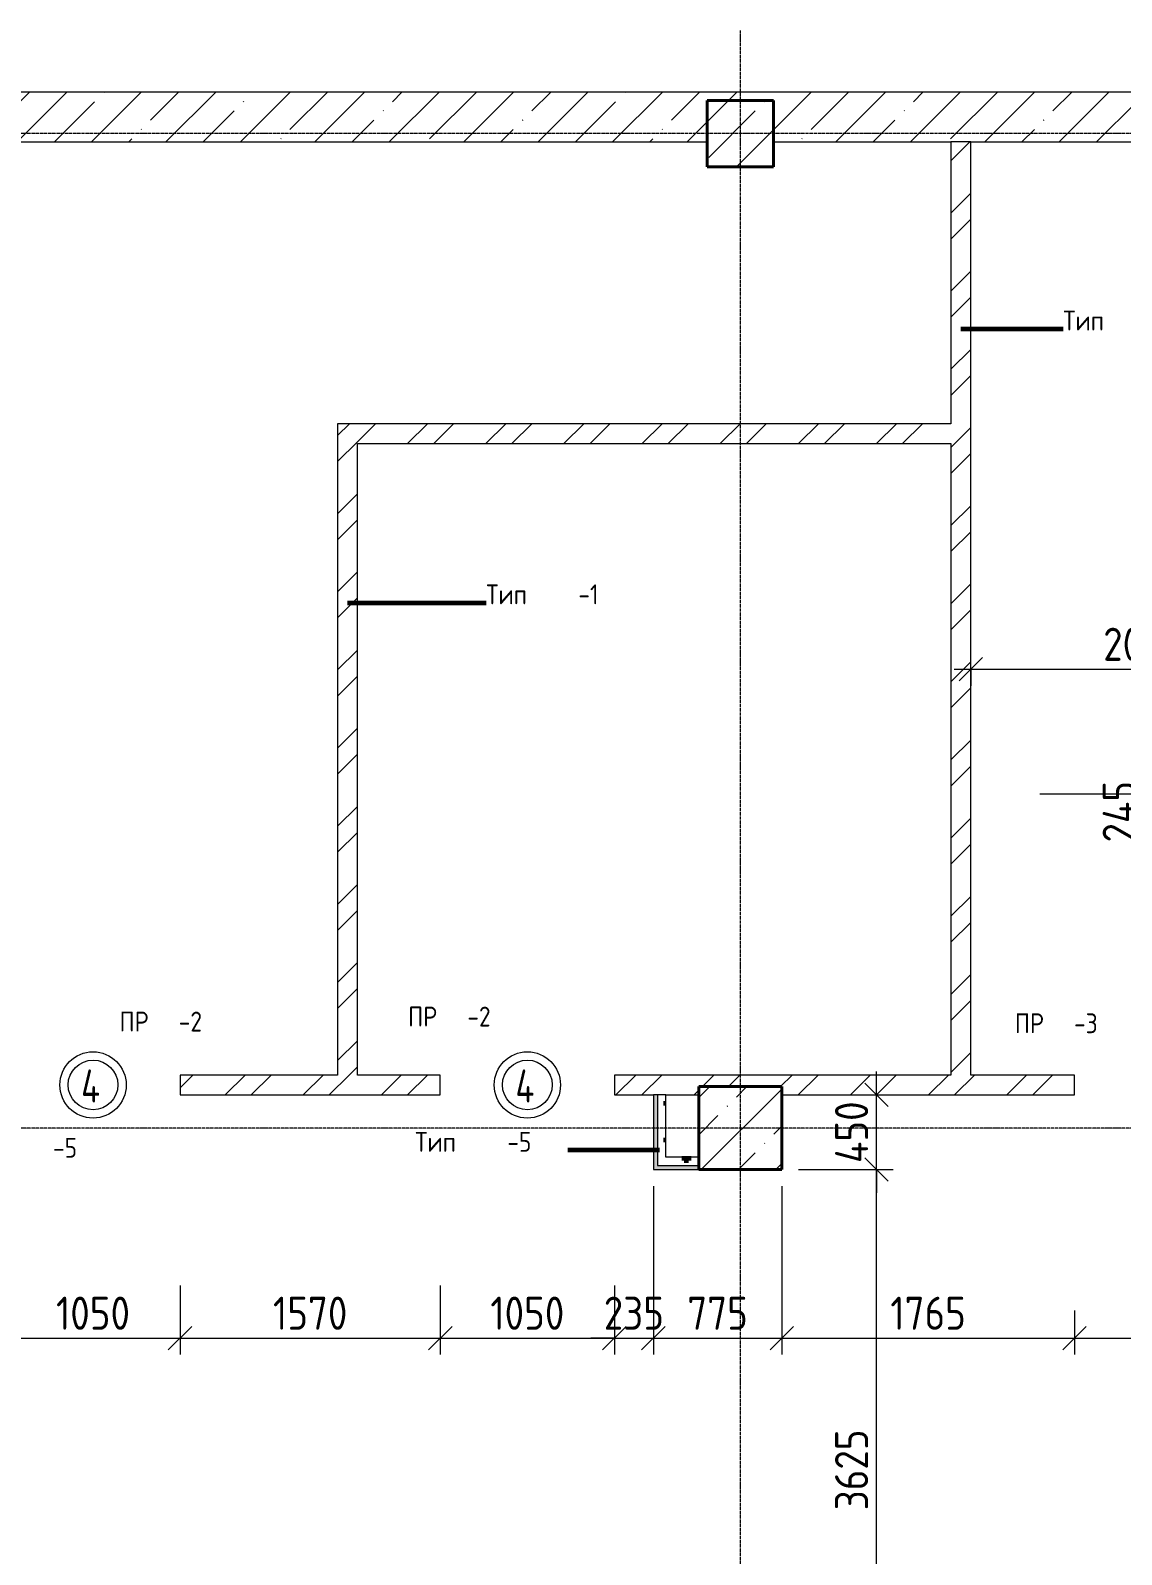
# Model space of a CAD drawing. Header units: millimetres. Extents: x -60946 to 138510, y -262288 to 24501.
# Drawn here: x 17518 to 24099, y 832 to 10027 of the extents above; entities that cross this region are included whole.
import ezdxf

# ---------------------------------------------------------------- set-up
doc = ezdxf.new("R2010")
doc.units = ezdxf.units.MM
doc.linetypes.add('ADSK_Линия сетки', pattern=[25, 20, -2.5, 0, -2.5])
for name, color, linetype, lineweight in [('0) 1 вып перегородка', 7, 'Continuous', 60), ('2)Тип-5', 1, 'Continuous', 60), ('Марки', 7, 'Continuous', 20), ('Марки дверей', 7, 'Continuous', 20), ('Несущие колонны', 7, 'Continuous', 18), ('Оси', 7, 'Continuous', 9), ('Перекрытие', 7, 'Continuous', 18), ('Размеры', 7, 'Continuous', 9), ('Стены внутренние', 7, 'Continuous', 18), ('Стены штриховка', 7, 'Continuous', 9)]:
    doc.layers.add(name, color=color, linetype=linetype, lineweight=lineweight)
doc.styles.add('GOST Common_3', font='', dxfattribs={"width": 0.9, "height": 200})
doc.styles.add('GOST Common_9', font='', dxfattribs={"width": 0.9, "height": 120})
doc.styles.add('GOST Common_B', font='', dxfattribs={"width": 0.8, "height": 200})
doc.styles.get('GOST Common_3').set_extended_font_data('GOST Common')
doc.styles.get('GOST Common_9').set_extended_font_data('GOST Common')
doc.styles.get('GOST Common_B').set_extended_font_data('GOST Common', bold=True)
doc.dimstyles.new('ADSK_Основной_2_0_1', dxfattribs={"dimscale": 304.8, "dimtxt": 201.142999, "dimasz": 0.463911, "dimexe": 0.328084, "dimexo": 0.328084, "dimgap": 0.164042, "dimtad": 1, "dimdec": 3, "dimrnd": 0.001, "dimdsep": 46, "dimtxsty": 'GOST Common_3', "dimblk1": 'OBLIQUE', "dimblk2": 'OBLIQUE', "dimsah": 1, "dimcen": 0.09, "dimdle": 0.328084, "dimazin": 2, "dimtfac": 1, "dimtdec": 4, "dimtix": 1, "dimtmove": 1, "dimatfit": 3, "dimfxl": 1, "dimtvp": 1, "dimtolj": 1, "dimtzin": 0, "dimlwd": 20, "dimlwe": 20, "dimarcsym": 2})
doc.dimstyles.new('ADSK_Основной_2_0_2', dxfattribs={"dimscale": 304.8, "dimtxt": 201.142999, "dimasz": 0.463911, "dimexe": 0.328084, "dimexo": 0.328084, "dimgap": 0.164042, "dimtad": 1, "dimdec": 3, "dimrnd": 0.001, "dimdsep": 46, "dimtxsty": 'GOST Common_3', "dimblk1": 'OBLIQUE', "dimblk2": 'OBLIQUE', "dimsah": 1, "dimcen": 0.09, "dimdle": 0.328084, "dimazin": 2, "dimtfac": 1, "dimtdec": 4, "dimtix": 1, "dimtmove": 0, "dimatfit": 3, "dimfxl": 1, "dimtvp": 1, "dimtolj": 1, "dimtzin": 0, "dimlwd": 20, "dimlwe": 20, "dimarcsym": 2})
pattern_1 = [(45, (0, 0), (-224.5064, 224.5064), []), (45, (224.5, 0), (-224.5064, 224.5064), [396.875, -79.375, 3.353, -76.022])]
pattern_2 = [(45, (0, 0), (-235.7317, 235.7317), []), (45, (157.15, 0), (-235.7317, 235.7317), [])]
pattern_3 = [(0, (0, 0), (111.125, 111.125), [55.562, -166.687]), (90, (27.78, -27.78), (-111.125, 111.125), [55.562, -166.687])]

# ---------------------------------------------------------------- blocks, each defined once
blk = doc.blocks.new('ADSK_КолоннаЖБ_Прямоугольная - 500x500 мм-1807509-Кладочный план подвала')
at = {"layer": 'Несущие колонны', "lineweight": 40}
for p, q in [((-250, 250), (250, 250)), ((-250, -250), (-250, 250)), ((250, 250), (250, -250)), ((250, -250), (-250, -250))]:
    blk.add_line(p, q, dxfattribs=at)
blk = doc.blocks.new('ADSK_КолоннаЖБ_Прямоугольная - 400x400 мм-1809659-Кладочный план подвала')
at = {"layer": 'Несущие колонны', "lineweight": 40}
for p, q in [((-200, 200), (200, 200)), ((-200, -200), (-200, 200)), ((200, 200), (200, -200)), ((200, -200), (-200, -200))]:
    blk.add_line(p, q, dxfattribs=at)
blk = doc.blocks.new('М_двери1 - Марка экземпляра 2-3719212-Кладочный план подвала')
at = {"layer": 'Марки дверей'}
for radius in [2, 1.5]:
    blk.add_circle((0, 0), radius, dxfattribs=at)
blk = doc.blocks.new('_Oblique')
at = {"color": 0, "linetype": 'ByBlock', "lineweight": -2}
blk.add_line((-0.5, -0.5), (0.5, 0.5), dxfattribs=at)
blk = doc.blocks.new('DIMBLOCK324-Кладочный план подвала')
at = {"layer": 'Defpoints', "color": 0, "transparency": 16777216}
for p in [(17370, 2555), (18420, 2555), (18420, 2137.8)]:
    blk.add_point(p, dxfattribs=at)
at = {"layer": 'Размеры', "color": 0, "lineweight": 20, "transparency": 16777216}
for p, q in [((17370, 2455), (17370, 2037.8)), ((18420, 2455), (18420, 2037.8)), ((17270, 2137.8), (18520, 2137.8))]:
    blk.add_line(p, q, dxfattribs=at)
at = {"layer": 'Размеры', "color": 0, "lineweight": 20, "transparency": 16777216, "xscale": 141.4, "yscale": 141.4, "zscale": 141.4, "rotation": 180}
blk.add_blockref('_Oblique', (17370, 2137.8), dxfattribs=at)
at = {"layer": 'Размеры', "color": 0, "lineweight": 20, "transparency": 16777216, "xscale": 141.4, "yscale": 141.4, "zscale": 141.4}
blk.add_blockref('_Oblique', (18420, 2137.8), dxfattribs=at)
at = {"layer": 'Размеры', "color": 0, "lineweight": 9, "transparency": 16777216, "insert": (17895, 2287.8), "char_height": 200, "width": 560.473, "attachment_point": 5, "style": 'GOST Common_3'}
blk.add_mtext('\\A1;1050', dxfattribs=at)
blk = doc.blocks.new('DIMBLOCK325-Кладочный план подвала')
at = {"layer": 'Defpoints', "color": 0, "transparency": 16777216}
for p in [(18420, 2555), (19990, 2555), (19990, 2137.8)]:
    blk.add_point(p, dxfattribs=at)
at = {"layer": 'Размеры', "color": 0, "lineweight": 20, "transparency": 16777216}
for p, q in [((18420, 2455), (18420, 2037.8)), ((19990, 2455), (19990, 2037.8)), ((18320, 2137.8), (20090, 2137.8))]:
    blk.add_line(p, q, dxfattribs=at)
at = {"layer": 'Размеры', "color": 0, "lineweight": 20, "transparency": 16777216, "xscale": 141.4, "yscale": 141.4, "zscale": 141.4, "rotation": 180}
blk.add_blockref('_Oblique', (18420, 2137.8), dxfattribs=at)
at = {"layer": 'Размеры', "color": 0, "lineweight": 20, "transparency": 16777216, "xscale": 141.4, "yscale": 141.4, "zscale": 141.4}
blk.add_blockref('_Oblique', (19990, 2137.8), dxfattribs=at)
at = {"layer": 'Размеры', "color": 0, "lineweight": 9, "transparency": 16777216, "insert": (19205, 2287.8), "char_height": 200, "width": 560.473, "attachment_point": 5, "style": 'GOST Common_3'}
blk.add_mtext('\\A1;1570', dxfattribs=at)
blk = doc.blocks.new('DIMBLOCK326-Кладочный план подвала')
at = {"layer": 'Defpoints', "color": 0, "transparency": 16777216}
for p in [(19990, 2555), (21040, 2555), (21040, 2137.8)]:
    blk.add_point(p, dxfattribs=at)
at = {"layer": 'Размеры', "color": 0, "lineweight": 20, "transparency": 16777216}
for p, q in [((19990, 2455), (19990, 2037.8)), ((21040, 2455), (21040, 2037.8)), ((19890, 2137.8), (21140, 2137.8))]:
    blk.add_line(p, q, dxfattribs=at)
at = {"layer": 'Размеры', "color": 0, "lineweight": 20, "transparency": 16777216, "xscale": 141.4, "yscale": 141.4, "zscale": 141.4, "rotation": 180}
blk.add_blockref('_Oblique', (19990, 2137.8), dxfattribs=at)
at = {"layer": 'Размеры', "color": 0, "lineweight": 20, "transparency": 16777216, "xscale": 141.4, "yscale": 141.4, "zscale": 141.4}
blk.add_blockref('_Oblique', (21040, 2137.8), dxfattribs=at)
at = {"layer": 'Размеры', "color": 0, "lineweight": 9, "transparency": 16777216, "insert": (20515, 2287.8), "char_height": 200, "width": 560.473, "attachment_point": 5, "style": 'GOST Common_3'}
blk.add_mtext('\\A1;1050', dxfattribs=at)
blk = doc.blocks.new('DIMBLOCK327-Кладочный план подвала')
at = {"layer": 'Defpoints', "color": 0, "transparency": 16777216}
for p in [(21275, 3155), (21040, 2555), (21275, 2137.8)]:
    blk.add_point(p, dxfattribs=at)
at = {"layer": 'Размеры', "color": 0, "lineweight": 20, "transparency": 16777216}
for p, q in [((21275, 3055), (21275, 2037.8)), ((21040, 2455), (21040, 2037.8)), ((21040, 2137.8), (20898.6, 2137.8)), ((21040, 2137.8), (21275, 2137.8)), ((21275, 2137.8), (21416.4, 2137.8))]:
    blk.add_line(p, q, dxfattribs=at)
at = {"layer": 'Размеры', "color": 0, "lineweight": 20, "transparency": 16777216, "xscale": 141.4, "yscale": 141.4, "zscale": 141.4}
blk.add_blockref('_Oblique', (21040, 2137.8), dxfattribs=at)
at = {"layer": 'Размеры', "color": 0, "lineweight": 20, "transparency": 16777216, "xscale": 141.4, "yscale": 141.4, "zscale": 141.4, "rotation": 180}
blk.add_blockref('_Oblique', (21275, 2137.8), dxfattribs=at)
at = {"layer": 'Размеры', "color": 0, "lineweight": 9, "transparency": 16777216, "insert": (21157.5, 2287.8), "char_height": 200, "width": 454.106, "attachment_point": 5, "style": 'GOST Common_3'}
blk.add_mtext('\\A1;235', dxfattribs=at)
blk = doc.blocks.new('DIMBLOCK328-Кладочный план подвала')
at = {"layer": 'Defpoints', "color": 0, "transparency": 16777216}
for p in [(21275, 3155), (22050, 3155), (22050, 2137.8)]:
    blk.add_point(p, dxfattribs=at)
at = {"layer": 'Размеры', "color": 0, "lineweight": 20, "transparency": 16777216}
for p, q in [((21275, 3055), (21275, 2037.8)), ((22050, 3055), (22050, 2037.8)), ((21175, 2137.8), (22150, 2137.8))]:
    blk.add_line(p, q, dxfattribs=at)
at = {"layer": 'Размеры', "color": 0, "lineweight": 20, "transparency": 16777216, "xscale": 141.4, "yscale": 141.4, "zscale": 141.4, "rotation": 180}
blk.add_blockref('_Oblique', (21275, 2137.8), dxfattribs=at)
at = {"layer": 'Размеры', "color": 0, "lineweight": 20, "transparency": 16777216, "xscale": 141.4, "yscale": 141.4, "zscale": 141.4}
blk.add_blockref('_Oblique', (22050, 2137.8), dxfattribs=at)
at = {"layer": 'Размеры', "color": 0, "lineweight": 9, "transparency": 16777216, "insert": (21662.5, 2287.8), "char_height": 200, "width": 454.106, "attachment_point": 5, "style": 'GOST Common_3'}
blk.add_mtext('\\A1;775', dxfattribs=at)
blk = doc.blocks.new('DIMBLOCK329-Кладочный план подвала')
at = {"layer": 'Defpoints', "color": 0, "transparency": 16777216}
for p in [(22050, 3155), (23815, 2405), (23815, 2137.8)]:
    blk.add_point(p, dxfattribs=at)
at = {"layer": 'Размеры', "color": 0, "lineweight": 20, "transparency": 16777216}
for p, q in [((22050, 3055), (22050, 2037.8)), ((23815, 2305), (23815, 2037.8)), ((21950, 2137.8), (23915, 2137.8))]:
    blk.add_line(p, q, dxfattribs=at)
at = {"layer": 'Размеры', "color": 0, "lineweight": 20, "transparency": 16777216, "xscale": 141.4, "yscale": 141.4, "zscale": 141.4, "rotation": 180}
blk.add_blockref('_Oblique', (22050, 2137.8), dxfattribs=at)
at = {"layer": 'Размеры', "color": 0, "lineweight": 20, "transparency": 16777216, "xscale": 141.4, "yscale": 141.4, "zscale": 141.4}
blk.add_blockref('_Oblique', (23815, 2137.8), dxfattribs=at)
at = {"layer": 'Размеры', "color": 0, "lineweight": 9, "transparency": 16777216, "insert": (22932.5, 2287.8), "char_height": 200, "width": 560.473, "attachment_point": 5, "style": 'GOST Common_3'}
blk.add_mtext('\\A1;1765', dxfattribs=at)
blk = doc.blocks.new('DIMBLOCK330-Кладочный план подвала')
at = {"layer": 'Defpoints', "color": 0, "transparency": 16777216}
for p in [(23815, 2405), (25015, 2405), (25015, 2137.8)]:
    blk.add_point(p, dxfattribs=at)
at = {"layer": 'Размеры', "color": 0, "lineweight": 20, "transparency": 16777216}
for p, q in [((23815, 2305), (23815, 2037.8)), ((25015, 2305), (25015, 2037.8)), ((23715, 2137.8), (25115, 2137.8))]:
    blk.add_line(p, q, dxfattribs=at)
at = {"layer": 'Размеры', "color": 0, "lineweight": 20, "transparency": 16777216, "xscale": 141.4, "yscale": 141.4, "zscale": 141.4, "rotation": 180}
blk.add_blockref('_Oblique', (23815, 2137.8), dxfattribs=at)
at = {"layer": 'Размеры', "color": 0, "lineweight": 20, "transparency": 16777216, "xscale": 141.4, "yscale": 141.4, "zscale": 141.4}
blk.add_blockref('_Oblique', (25015, 2137.8), dxfattribs=at)
at = {"layer": 'Размеры', "color": 0, "lineweight": 9, "transparency": 16777216, "insert": (24415, 2287.8), "char_height": 200, "width": 560.473, "attachment_point": 5, "style": 'GOST Common_3'}
blk.add_mtext('\\A1;1200', dxfattribs=at)
blk = doc.blocks.new('DIMBLOCK490-Кладочный план подвала')
at = {"layer": 'Defpoints', "color": 0, "transparency": 16777216}
for p in [(23190, 6274), (25260, 6174), (25260, 5887)]:
    blk.add_point(p, dxfattribs=at)
at = {"layer": 'Размеры', "color": 0, "lineweight": 20, "transparency": 16777216}
for p, q in [((25260, 5987), (25260, 6274)), ((23090, 6174), (25360, 6174)), ((23190, 6174), (23190, 6074))]:
    blk.add_line(p, q, dxfattribs=at)
at = {"layer": 'Размеры', "color": 0, "lineweight": 20, "transparency": 16777216, "xscale": 141.4, "yscale": 141.4, "zscale": 141.4, "rotation": 180}
blk.add_blockref('_Oblique', (23190, 6174), dxfattribs=at)
at = {"layer": 'Размеры', "color": 0, "lineweight": 20, "transparency": 16777216, "xscale": 141.4, "yscale": 141.4, "zscale": 141.4}
blk.add_blockref('_Oblique', (25260, 6174), dxfattribs=at)
at = {"layer": 'Размеры', "color": 0, "lineweight": 9, "transparency": 16777216, "insert": (24225, 6324), "char_height": 200, "width": 605.475, "attachment_point": 5, "style": 'GOST Common_3'}
blk.add_mtext('\\A1;2070', dxfattribs=at)
blk = doc.blocks.new('DIMBLOCK496-Кладочный план подвала')
at = {"layer": 'Defpoints', "color": 0, "transparency": 16777216}
for p in [(24647.1, 5820), (25260, 5820), (24547.1, 5575)]:
    blk.add_point(p, dxfattribs=at)
at = {"layer": 'Размеры', "color": 0, "lineweight": 20, "transparency": 16777216}
for p, q in [((24647.1, 5475), (24647.1, 5920)), ((25160, 5820), (24547.1, 5820)), ((24647.1, 5697.5), (24168.9, 5419.2)), ((24647.1, 5575), (24747.1, 5575)), ((24168.9, 5419.2), (23606, 5419.2))]:
    blk.add_line(p, q, dxfattribs=at)
at = {"layer": 'Размеры', "color": 0, "lineweight": 20, "transparency": 16777216, "xscale": 141.4, "yscale": 141.4, "zscale": 141.4}
for p, rotation in [((24647.1, 5820), 90), ((24647.1, 5575), 270)]:
    blk.add_blockref('_Oblique', p, dxfattribs=dict(at, rotation=rotation))
at = {"layer": 'Размеры', "color": 0, "lineweight": 9, "transparency": 16777216, "insert": (23985.5, 5128), "char_height": 200, "width": 474.561, "attachment_point": 1, "rotation": 90, "line_spacing_factor": 1.022761, "style": 'GOST Common_3'}
blk.add_mtext('\\A1;245', dxfattribs=at)
blk = doc.blocks.new('DIMBLOCK517-Кладочный план подвала')
at = {"layer": 'Defpoints', "color": 0, "transparency": 16777216}
for p in [(22050, 3155), (22620.9, 3155), (22050, -470)]:
    blk.add_point(p, dxfattribs=at)
at = {"layer": 'Размеры', "color": 0, "lineweight": 20, "transparency": 16777216}
for p, q in [((22620.9, -570), (22620.9, 3255)), ((22150, 3155), (22720.9, 3155)), ((22150, -470), (22720.9, -470))]:
    blk.add_line(p, q, dxfattribs=at)
at = {"layer": 'Размеры', "color": 0, "lineweight": 20, "transparency": 16777216, "xscale": 141.4, "yscale": 141.4, "zscale": 141.4}
for p, rotation in [((22620.9, 3155), 90), ((22620.9, -470), 270)]:
    blk.add_blockref('_Oblique', p, dxfattribs=dict(at, rotation=rotation))
at = {"layer": 'Размеры', "color": 0, "lineweight": 9, "transparency": 16777216, "insert": (22470.9, 1342.5), "char_height": 200, "width": 605.475, "attachment_point": 5, "rotation": 90, "style": 'GOST Common_3'}
blk.add_mtext('\\A1;3625', dxfattribs=at)
blk = doc.blocks.new('DIMBLOCK518-Кладочный план подвала')
at = {"layer": 'Defpoints', "color": 0, "transparency": 16777216}
for p in [(22520.9, 3605), (22620.9, 3605), (22050, 3155)]:
    blk.add_point(p, dxfattribs=at)
at = {"layer": 'Размеры', "color": 0, "lineweight": 20, "transparency": 16777216}
for p, q in [((22620.9, 3605), (22620.9, 3746.4)), ((22620.9, 3605), (22720.9, 3605)), ((22620.9, 3155), (22620.9, 3605)), ((22150, 3155), (22720.9, 3155)), ((22620.9, 3155), (22620.9, 3013.6))]:
    blk.add_line(p, q, dxfattribs=at)
at = {"layer": 'Размеры', "color": 0, "lineweight": 20, "transparency": 16777216, "xscale": 141.4, "yscale": 141.4, "zscale": 141.4}
for p, rotation in [((22620.9, 3605), 270), ((22620.9, 3155), 90)]:
    blk.add_blockref('_Oblique', p, dxfattribs=dict(at, rotation=rotation))
at = {"layer": 'Размеры', "color": 0, "lineweight": 9, "transparency": 16777216, "insert": (22470.9, 3380), "char_height": 200, "width": 474.561, "attachment_point": 5, "rotation": 90, "style": 'GOST Common_3'}
blk.add_mtext('\\A1;450', dxfattribs=at)

msp = doc.modelspace()

# ---------------------------------------------------------------- hatches: boundary and pattern name
at = {"layer": '2)Тип-5', "true_color": 0xd50000}
for points in [[(21300, 3179.969), (21300, 3604.969), (21275, 3604.969), (21275, 3179.969)], [(21550, 3154.969), (21550, 3179.969), (21275, 3179.969), (21275, 3154.969)]]:
    msp.add_hatch(color=12, dxfattribs=at).paths.add_polyline_path(points)
h = msp.add_hatch(dxfattribs=at)
h.set_pattern_fill('FP_4', color=12, style=0, pattern_type=2)
h.set_pattern_definition(pattern_3)
h.paths.add_polyline_path([(21350, 3229.969), (21350, 3604.969), (21300, 3604.969), (21300, 3229.969)])
h = msp.add_hatch(dxfattribs=at)
h.set_pattern_fill('FP_4', color=12, style=0, pattern_type=2)
h.set_pattern_definition(pattern_3)
h.paths.add_polyline_path([(21550, 3179.969), (21550, 3229.969), (21300, 3229.969), (21300, 3179.969)])
at = {"layer": 'Несущие колонны', "lineweight": 9}
h = msp.add_hatch(dxfattribs=at)
h.set_pattern_fill('FP_3', color=256, style=0, pattern_type=2)
h.set_pattern_definition(pattern_1)
h.paths.add_polyline_path([(22000, 9204.969), (22000, 9604.969), (21600, 9604.969), (21600, 9204.969)])
h = msp.add_hatch(dxfattribs=at)
h.set_pattern_fill('FP_3', color=256, style=0, pattern_type=2)
h.set_pattern_definition(pattern_1)
h.paths.add_polyline_path([(22050, 3154.969), (22050, 3654.969), (21550, 3654.969), (21550, 3154.969)])
at = {"layer": 'Стены внутренние', "lineweight": 9}
h = msp.add_hatch(dxfattribs=at)
h.set_pattern_fill('FP_3', color=256, style=0, pattern_type=2)
h.set_pattern_definition(pattern_1)
h.paths.add_polyline_path([(41913.8613, 9354.969), (42000, 9354.969), (42000, 9654.969), (12600, 9654.969), (12600, 9354.969), (14600, 9354.969), (14600, 9604.969), (15000, 9604.969), (15000, 9354.969), (15600, 9354.969), (15600, 9604.969), (16000, 9604.969), (16000, 9354.969), (21600, 9354.969), (21600, 9604.969), (22000, 9604.969), (22000, 9354.969), (27600, 9354.969), (27600, 9604.969), (28000, 9604.969), (28000, 9354.969), (39600, 9354.969), (39600, 9604.969), (40000, 9604.969), (40000, 9354.969), (41900, 9354.969)])
h = msp.add_hatch(dxfattribs=at)
h.set_pattern_fill('FP_2', color=256, style=0, pattern_type=2)
h.set_pattern_definition(pattern_2)
h.paths.add_polyline_path([(23070, 3724.969), (23190, 3724.969), (23190, 9354.969), (23070, 9354.969), (23070, 5793.2123)])
h = msp.add_hatch(dxfattribs=at)
h.set_pattern_fill('FP_2', color=256, style=0, pattern_type=2)
h.set_pattern_definition(pattern_2)
h.paths.add_polyline_path([(19490, 3724.969), (19490, 7654.969), (19370, 7654.969), (19370, 3724.969)])
h = msp.add_hatch(dxfattribs=at)
h.set_pattern_fill('FP_2', color=256, style=0, pattern_type=2)
h.set_pattern_definition(pattern_2)
h.paths.add_polyline_path([(23070, 7534.969), (23070, 7654.969), (19490, 7654.969), (19490, 7534.969), (20170.4273, 7534.969)])
h = msp.add_hatch(dxfattribs=at)
h.set_pattern_fill('FP_2', color=256, style=0, pattern_type=2)
h.set_pattern_definition(pattern_2)
h.paths.add_polyline_path([(41913.8613, 3604.969), (42000, 3604.969), (42000, 3724.969), (41100, 3724.969), (41100, 3604.969)])
h.paths.add_polyline_path([(39195.932, 3604.969), (39550, 3604.969), (39550, 3654.969), (40050, 3654.969), (40050, 3604.969), (40200, 3604.969), (40200, 3724.969), (39085, 3724.969), (39085, 3604.969)])
h.paths.add_polyline_path([(37885, 3604.969), (37885, 3724.969), (30495, 3724.969), (30495, 3604.969), (33550, 3604.969), (33550, 3654.969), (34050, 3654.969), (34050, 3604.969), (36478.0028, 3604.969)])
h.paths.add_polyline_path([(29295, 3604.969), (29295, 3724.969), (25015, 3724.969), (25015, 3604.969), (28325, 3604.969)])
h.paths.add_polyline_path([(23815, 3604.969), (23815, 3724.969), (21040, 3724.969), (21040, 3604.969), (21550, 3604.969), (21550, 3654.969), (22050, 3654.969), (22050, 3604.969), (22888.3565, 3604.969)])
h.paths.add_polyline_path([(19990, 3604.969), (19990, 3724.969), (18420, 3724.969), (18420, 3604.969)])
h.paths.add_polyline_path([(17370, 3604.969), (17370, 3724.969), (14460, 3724.969), (14460, 3604.969), (14550, 3604.969), (14550, 3654.969), (15050, 3654.969), (15050, 3604.969), (15550, 3604.969), (15550, 3654.969), (16050, 3654.969), (16050, 3604.969), (16325, 3604.969)])
h.paths.add_polyline_path([(13375, 3604.969), (13410, 3604.969), (13410, 3724.969), (12600, 3724.969), (12600, 3604.969), (13350, 3604.969)])

# ---------------------------------------------------------------- linework, layer by layer
at = {"layer": '0) 1 вып перегородка'}
for p, q in [((23130, 8226.4309), (23748, 8226.4309)), ((19430, 6574.2535), (20267.1574, 6574.2535)), ((21312.5, 3270.8098), (20758.6911, 3270.8098))]:
    msp.add_line(p, q, dxfattribs=at)
at = {"layer": 'Несущие колонны', "lineweight": 9}
for p, q in [((21600, 9354.969), (21600, 9204.969)), ((22000, 9204.969), (22000, 9354.969)), ((21600, 9204.969), (22000, 9204.969)), ((22050, 3654.969), (21550, 3654.969)), ((21550, 3654.969), (21550, 3604.969)), ((21550, 3604.969), (21550, 3154.969)), ((22050, 3604.969), (22050, 3654.969)), ((22050, 3154.969), (22050, 3604.969)), ((21550, 3154.969), (22050, 3154.969))]:
    msp.add_line(p, q, dxfattribs=at)
at = {"layer": 'Оси', "linetype": 'ADSK_Линия сетки', "lineweight": 5}
for p, q in [((21800, -10973.8823), (21800, 10027.4451)), ((62221.372, 9404.969), (-25240.0967, 9404.969)), ((62221.372, 3404.969), (-25240.0967, 3404.969))]:
    msp.add_line(p, q, dxfattribs=at)
at = {"layer": 'Перекрытие'}
for p, q in [((16000, 9354.969), (21600, 9354.969)), ((22000, 9354.969), (23070, 9354.969)), ((23190, 9354.969), (27600, 9354.969))]:
    msp.add_line(p, q, dxfattribs=at)
at = {"layer": 'Стены внутренние', "lineweight": 5}
for p, q in [((42000, 9654.969), (12600, 9654.969)), ((16000, 9354.969), (21600, 9354.969)), ((22000, 9354.969), (23070, 9354.969)), ((23070, 9354.969), (23070, 7654.969)), ((23190, 9354.969), (27600, 9354.969)), ((23190, 3724.969), (23190, 9354.969)), ((19370, 7654.969), (19370, 3724.969)), ((23070, 7654.969), (19370, 7654.969)), ((19490, 3724.969), (19490, 7534.969)), ((19490, 7534.969), (23070, 7534.969)), ((23070, 7534.969), (23070, 3724.969)), ((19370, 3724.969), (18420, 3724.969)), ((18420, 3724.969), (18420, 3604.969)), ((19990, 3724.969), (19490, 3724.969)), ((19990, 3604.969), (19990, 3724.969)), ((23070, 3724.969), (21040, 3724.969)), ((21040, 3724.969), (21040, 3604.969)), ((23815, 3724.969), (23190, 3724.969)), ((23815, 3604.969), (23815, 3724.969)), ((18420, 3604.969), (19990, 3604.969)), ((21040, 3604.969), (21275, 3604.969)), ((21275, 3604.969), (21275, 3154.969)), ((21350, 3604.969), (21550, 3604.969)), ((21350, 3229.969), (21350, 3604.969)), ((21550, 3604.969), (21550, 3654.969)), ((21550, 3654.969), (22050, 3654.969)), ((22050, 3654.969), (22050, 3604.969)), ((22050, 3604.969), (23815, 3604.969)), ((21550, 3229.969), (21350, 3229.969)), ((21550, 3154.969), (21550, 3229.969)), ((21275, 3154.969), (21550, 3154.969))]:
    msp.add_line(p, q, dxfattribs=at)
at = {"layer": 'Стены штриховка', "lineweight": 9}
for p, q in [((23190, 9354.969), (23070, 9354.969)), ((21350, 3604.969), (21275, 3604.969)), ((21300, 3604.969), (21300, 3179.969)), ((21300, 3179.969), (21550, 3179.969))]:
    msp.add_line(p, q, dxfattribs=at)

# ---------------------------------------------------------------- block references
at = {"layer": 'Марки дверей', "xscale": 99.99999999999993, "yscale": 99.99999999999993, "zscale": 99.99999999999993}
for p in [(17895, 3664.969), (20515, 3664.969)]:
    msp.add_blockref('М_двери1 - Марка экземпляра 2-3719212-Кладочный план подвала', p, dxfattribs=at)
at = {"layer": 'Несущие колонны', "lineweight": 40, "rotation": 89.9999999999999}
for name, p in [('ADSK_КолоннаЖБ_Прямоугольная - 400x400 мм-1809659-Кладочный план подвала', (21800, 9404.969)), ('ADSK_КолоннаЖБ_Прямоугольная - 500x500 мм-1807509-Кладочный план подвала', (21800, 3404.969))]:
    msp.add_blockref(name, p, dxfattribs=at)

# ---------------------------------------------------------------- texts
at = {"layer": '0) 1 вып перегородка', "color": 116, "lineweight": 9, "true_color": 0x008040, "char_height": 120, "attachment_point": 1, "style": 'GOST Common_9'}
for s, insert, width in [('Тип', (23748, 8337.3579), 673.4175), ('Тип', (20267.1574, 6685.1806), 673.4175), ('-1', (20822.7824, 6685.1806), 368.77625), ('-5', (17653.7824, 3345.8258), 432.91125), ('Тип', (19838.6911, 3381.7369), 673.4175), ('-5', (20394.3161, 3381.7369), 432.91125)]:
    msp.add_mtext(s, dxfattribs=dict(at, insert=insert, width=width))
at = {"layer": 'Марки', "lineweight": 9, "char_height": 120, "attachment_point": 1, "style": 'GOST Common_9'}
for s, insert, width in [('ПР', (19795.7074, 4137.6455), 432.91125), ('ПР', (18055, 4107.3961), 432.91125), ('-2', (18412.1875, 4107.3961), 389.620125), ('-2', (20152.8949, 4137.6455), 389.620125), ('ПР', (23455.7327, 4097.09), 432.91125), ('-3', (23812.9202, 4097.09), 389.620125)]:
    msp.add_mtext(s, dxfattribs=dict(at, insert=insert, width=width))
at = {"layer": 'Марки дверей', "lineweight": 5, "char_height": 200, "width": 166.751, "attachment_point": 1, "style": 'GOST Common_B'}
for insert in [(17822.9426, 3758.6279), (20442.9426, 3758.6279)]:
    msp.add_mtext('\\fGOST Common|b1|i0|c204|p34|;\\W.8;4', dxfattribs=dict(at, insert=insert))

# ---------------------------------------------------------------- dimensions: what is measured, and where the dimension line sits
at = {"layer": 'Размеры', "lineweight": 9}
for base, p1, p2, override, picture, middle in [((25260, 6173.9889), (23190, 6273.9738), (25260, 5886.969), {"dimpost": '<>', "dimfxl": 2105.866272}, 'DIMBLOCK490-Кладочный план подвала', (24225, 6323.9889)), ((21275, 2137.8165), (21040, 2554.969), (21275, 3154.969), {"dimpost": '<>', "dimfxl": 644.379547}, 'DIMBLOCK327-Кладочный план подвала', (21157.5, 2287.8165)), ((22050, 2137.8165), (21275, 3154.969), (22050, 3154.969), {"dimpost": '<>', "dimfxl": 775}, 'DIMBLOCK328-Кладочный план подвала', (21662.5, 2287.8165)), ((23815, 2137.8165), (22050, 3154.969), (23815, 2404.969), {"dimpost": '<>', "dimfxl": 1917.739555}, 'DIMBLOCK329-Кладочный план подвала', (22932.5, 2287.8165)), ((18420, 2137.8165), (17370, 2554.969), (18420, 2554.969), {"dimpost": '<>', "dimfxl": 1050}, 'DIMBLOCK324-Кладочный план подвала', (17895, 2287.8165)), ((19990, 2137.8165), (18420, 2554.969), (19990, 2554.969), {"dimpost": '<>', "dimfxl": 1570}, 'DIMBLOCK325-Кладочный план подвала', (19205, 2287.8165)), ((21040, 2137.8165), (19990, 2554.969), (21040, 2554.969), {"dimpost": '<>', "dimfxl": 1050}, 'DIMBLOCK326-Кладочный план подвала', (20515, 2287.8165)), ((25015, 2137.8165), (23815, 2404.969), (25015, 2404.969), {"dimpost": '<>', "dimfxl": 1200}, 'DIMBLOCK330-Кладочный план подвала', (24415, 2287.8165))]:
    dim = msp.add_linear_dim(base=base, p1=p1, p2=p2, dimstyle='ADSK_Основной_2_0_2', override=override, dxfattribs=at)
    dim.commit()
    dim.dimension.update_dxf_attribs({"geometry": picture, "text_midpoint": middle})
dim = msp.add_linear_dim(base=(24647.0704, 5819.969), p1=(24547.0855, 5574.969), p2=(25260, 5819.969), angle=90, dimstyle='ADSK_Основной_2_0_1', override={"dimpost": '<>', "dimfxl": 753.838202}, dxfattribs=at)
dim.commit()
dim.dimension.update_dxf_attribs({"geometry": 'DIMBLOCK496-Кладочный план подвала', "text_midpoint": (24118.8703, 5419.2182), "dimtype": 160, "text_rotation": 90})
for base, p1, p2, override, picture, middle in [((22620.9148, 3604.969), (22050, 3154.969), (22520.9299, 3604.969), {"dimpost": '<>', "dimfxl": 651.363949}, 'DIMBLOCK518-Кладочный план подвала', (22470.9148, 3379.969)), ((22620.9148, 3154.969), (22050, -470.031), (22050, 3154.969), {"dimpost": '<>', "dimfxl": 3625}, 'DIMBLOCK517-Кладочный план подвала', (22470.9148, 1342.469))]:
    dim = msp.add_linear_dim(base=base, p1=p1, p2=p2, angle=90, dimstyle='ADSK_Основной_2_0_2', override=override, dxfattribs=at)
    dim.commit()
    dim.dimension.update_dxf_attribs({"geometry": picture, "text_midpoint": middle})

doc.saveas('drawing.dxf')
